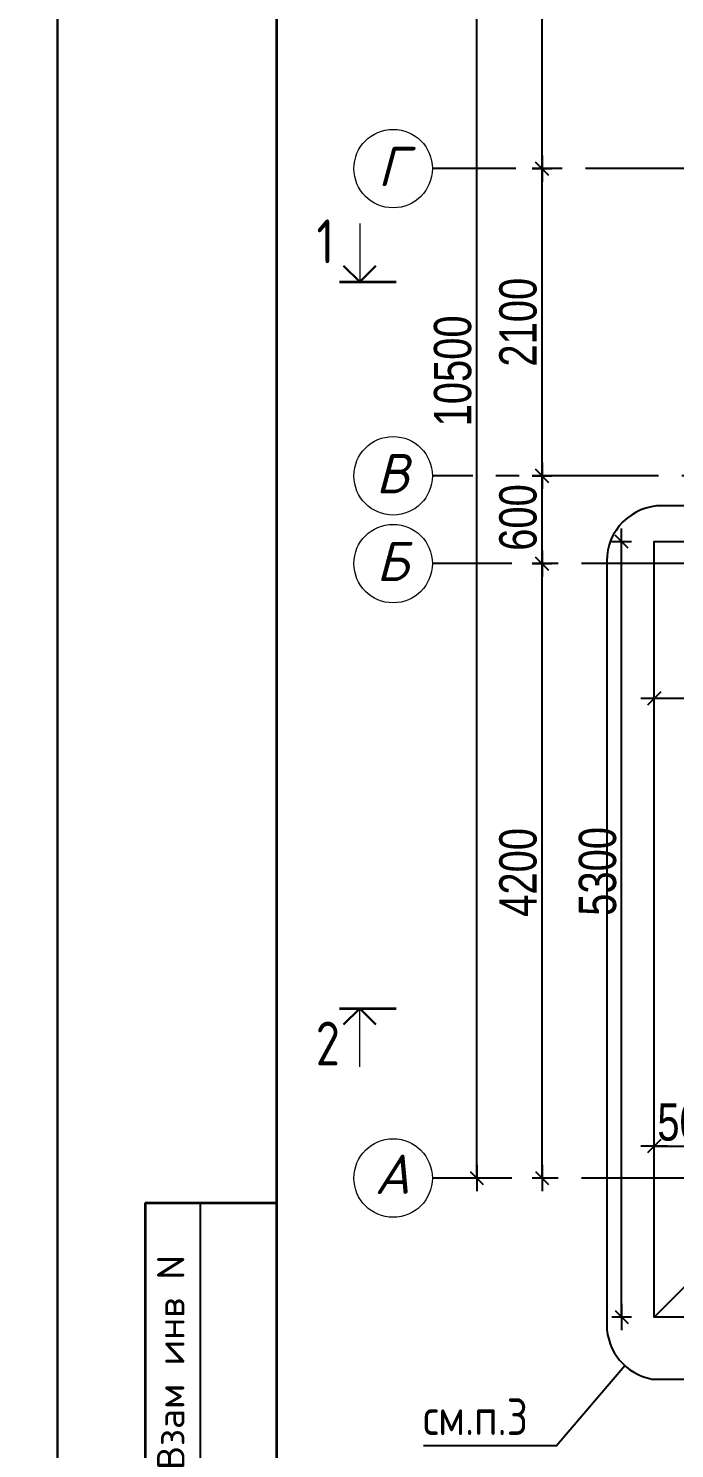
# Model space of a CAD drawing. Extents: x -12289450 to -10763036, y -7834513 to -6150123.
# Drawn here: x -11172718 to -11168298, y -7689466 to -7679759 of the extents above; entities that cross this region are included whole.
import ezdxf

# ---------------------------------------------------------------- set-up
doc = ezdxf.new("R2010")
doc.units = 0
doc.header["$LTSCALE"] = 25
doc.header["$PDMODE"] = 35
doc.linetypes.add('CENTER', pattern=[50.8, 31.75, -6.35, 6.35, -6.35])
doc.layers.get('DefPoints').update_dxf_attribs({"color": 10, "lineweight": 30})
for name, color, linetype in [('001-ПЕРЕГОРОДКИ', 5, 'Continuous'), ('003-ТЕКСТ', 7, 'Continuous'), ('005-РАЗМЕРЫ', 252, 'Continuous'), ('014-ОСИ', 251, 'CENTER'), ('Annotation - Text', 7, 'Continuous'), ('ArchiCAD', 7, 'Continuous'), ('Крыши', 7, 'Continuous'), ('Новое', 51, 'Continuous'), ('Примечания', 7, 'Continuous')]:
    doc.layers.add(name, color=color, linetype=linetype)
for name, color, linetype, lineweight in [('text', 1, 'Continuous', 15), ('Перегор', 4, 'Continuous', 20), ('СТЕНЫ', 5, 'Continuous', 40)]:
    doc.layers.add(name, color=color, linetype=linetype, lineweight=lineweight)
doc.styles.add('gismo', font='isocpeui.ttf')
doc.styles.add('SIMP701', font='simplex701.shx')
doc.styles.get("Standard").update_dxf_attribs({"font": 'arial.ttf'})
doc.styles.add('TXT0', font='txt', dxfattribs={"width": 0.8})
doc.dimstyles.new('РАЗМЕРЫ', dxfattribs={"dimscale": 30, "dimtxt": 8.5, "dimasz": 0.15, "dimexe": 0, "dimexo": 0, "dimgap": 1.2, "dimtad": 1, "dimdec": 0, "dimzin": 0, "dimdsep": 46, "dimtxsty": 'TXT0', "dimblk1": 'A8MITTA', "dimblk2": 'A8MITTA', "dimsah": 1, "dimcen": 2, "dimse1": 1, "dimse2": 1, "dimadec": 0, "dimazin": 0, "dimtp": 6, "dimtm": 6, "dimtfac": 1, "dimtdec": 0, "dimtofl": 0, "dimtmove": 0, "dimatfit": 3, "dimldrblk": 'A8MITTA', "dimfxl": 0, "dimtolj": 1, "dimtzin": 0, "dimarcsym": 0})

# ---------------------------------------------------------------- blocks, each defined once
blk = doc.blocks.new('A8MITTA', base_point=(3180, 3140))
for p, q in [((3170, 3130), (3190, 3150)), ((3180, 3155), (3180, 3125)), ((3160, 3140), (3200, 3140))]:
    blk.add_line(p, q)
blk = doc.blocks.new('*D292')
at = {"layer": '005-РАЗМЕРЫ', "color": 0, "lineweight": -2, "ltscale": 1.2, "transparency": 16777216}
blk.add_line((-11169204.8, -7687612.7), (-11169204.8, -7683421.7), dxfattribs=at)
at = {"layer": 'DefPoints', "color": 0, "ltscale": 1.2, "transparency": 16777216}
for p in [(-11169204.8, -7683417.2), (-11169137.3, -7683417.2), (-11169153.9, -7687617.2)]:
    blk.add_point(p, dxfattribs=at)
at = {"layer": '005-РАЗМЕРЫ', "color": 0, "lineweight": -2, "ltscale": 1.2, "transparency": 16777216, "xscale": 4.5, "yscale": 4.5, "zscale": 4.5}
for p, rotation in [((-11169204.8, -7683417.2), 90), ((-11169204.8, -7687617.2), 270)]:
    blk.add_blockref('A8MITTA', p, dxfattribs=dict(at, rotation=rotation))
at = {"layer": '005-РАЗМЕРЫ', "color": 0, "ltscale": 1.2, "transparency": 16777216, "insert": (-11169368.3, -7685528), "char_height": 255, "attachment_point": 5, "rotation": 90, "style": 'TXT0'}
blk.add_mtext('\\A1;4200', dxfattribs=at)
blk = doc.blocks.new('*D293')
at = {"layer": '005-РАЗМЕРЫ', "color": 0, "lineweight": -2, "ltscale": 1.2, "transparency": 16777216}
blk.add_line((-11169651.8, -7687612.7), (-11169651.8, -7677121.7), dxfattribs=at)
at = {"layer": 'DefPoints', "color": 0, "ltscale": 1.2, "transparency": 16777216}
for p in [(-11169651.8, -7677117.2), (-11169474.7, -7677117.2), (-11169526.9, -7687617.2)]:
    blk.add_point(p, dxfattribs=at)
at = {"layer": '005-РАЗМЕРЫ', "color": 0, "lineweight": -2, "ltscale": 1.2, "transparency": 16777216, "xscale": 4.5, "yscale": 4.5, "zscale": 4.5}
for p, rotation in [((-11169651.8, -7677117.2), 90), ((-11169651.8, -7687617.2), 270)]:
    blk.add_blockref('A8MITTA', p, dxfattribs=dict(at, rotation=rotation))
at = {"layer": '005-РАЗМЕРЫ', "color": 0, "ltscale": 1.2, "transparency": 16777216, "insert": (-11169815.3, -7682100), "char_height": 255, "attachment_point": 5, "rotation": 90, "style": 'TXT0'}
blk.add_mtext('\\A1;10500', dxfattribs=at)
blk = doc.blocks.new('*D294')
at = {"layer": '005-РАЗМЕРЫ', "color": 0, "lineweight": -2, "ltscale": 1.2, "transparency": 16777216}
blk.add_line((-11169204.8, -7683412.7), (-11169204.8, -7682821.7), dxfattribs=at)
at = {"layer": 'DefPoints', "color": 0, "ltscale": 1.2, "transparency": 16777216}
for p in [(-11169391, -7682817.2), (-11169204.8, -7682817.2), (-11169391, -7683417.2)]:
    blk.add_point(p, dxfattribs=at)
at = {"layer": '005-РАЗМЕРЫ', "color": 0, "lineweight": -2, "ltscale": 1.2, "transparency": 16777216, "xscale": 4.5, "yscale": 4.5, "zscale": 4.5}
for p, rotation in [((-11169204.8, -7682817.2), 90), ((-11169204.8, -7683417.2), 270)]:
    blk.add_blockref('A8MITTA', p, dxfattribs=dict(at, rotation=rotation))
at = {"layer": '005-РАЗМЕРЫ', "color": 0, "ltscale": 1.2, "transparency": 16777216, "insert": (-11169368.3, -7683102.2), "char_height": 255, "attachment_point": 5, "rotation": 90, "style": 'TXT0'}
blk.add_mtext('\\A1;600', dxfattribs=at)
blk = doc.blocks.new('*D295')
at = {"layer": '005-РАЗМЕРЫ', "color": 0, "lineweight": -2, "ltscale": 1.2, "transparency": 16777216}
blk.add_line((-11169204.8, -7682812.7), (-11169204.8, -7680721.7), dxfattribs=at)
at = {"layer": 'DefPoints', "color": 0, "ltscale": 1.2, "transparency": 16777216}
for p in [(-11169204.8, -7680717.2), (-11169053.8, -7680717.2), (-11169391, -7682817.2)]:
    blk.add_point(p, dxfattribs=at)
at = {"layer": '005-РАЗМЕРЫ', "color": 0, "lineweight": -2, "ltscale": 1.2, "transparency": 16777216, "xscale": 4.5, "yscale": 4.5, "zscale": 4.5}
for p, rotation in [((-11169204.8, -7680717.2), 90), ((-11169204.8, -7682817.2), 270)]:
    blk.add_blockref('A8MITTA', p, dxfattribs=dict(at, rotation=rotation))
at = {"layer": '005-РАЗМЕРЫ', "color": 0, "ltscale": 1.2, "transparency": 16777216, "insert": (-11169368.3, -7681767.2), "char_height": 255, "attachment_point": 5, "rotation": 90, "style": 'TXT0'}
blk.add_mtext('\\A1;2100', dxfattribs=at)
blk = doc.blocks.new('*D296')
at = {"layer": '005-РАЗМЕРЫ', "color": 0, "lineweight": -2, "ltscale": 1.2, "transparency": 16777216}
blk.add_line((-11169204.8, -7680712.7), (-11169204.8, -7677121.7), dxfattribs=at)
at = {"layer": 'DefPoints', "color": 0, "ltscale": 1.2, "transparency": 16777216}
for p in [(-11169204.8, -7677117.2), (-11169004.7, -7677117.2), (-11169053.8, -7680717.2)]:
    blk.add_point(p, dxfattribs=at)
at = {"layer": '005-РАЗМЕРЫ', "color": 0, "lineweight": -2, "ltscale": 1.2, "transparency": 16777216, "xscale": 4.5, "yscale": 4.5, "zscale": 4.5}
for p, rotation in [((-11169204.8, -7677117.2), 90), ((-11169204.8, -7680717.2), 270)]:
    blk.add_blockref('A8MITTA', p, dxfattribs=dict(at, rotation=rotation))
at = {"layer": '005-РАЗМЕРЫ', "color": 0, "ltscale": 1.2, "transparency": 16777216, "insert": (-11169368.3, -7678917.2), "char_height": 255, "attachment_point": 5, "rotation": 90, "style": 'TXT0'}
blk.add_mtext('\\A1;3600', dxfattribs=at)
blk = doc.blocks.new('*D285')
at = {"layer": '005-РАЗМЕРЫ', "color": 0, "lineweight": -2, "ltscale": 1.2, "transparency": 16777216}
blk.add_line((-11168434.2, -7687399.2), (-11167943.2, -7687399.2), dxfattribs=at)
at = {"layer": 'DefPoints', "color": 0, "ltscale": 1.2, "transparency": 16777216}
for p in [(-11167938.7, -7687399.2), (-11168438.7, -7688067.2), (-11167938.7, -7688067.2)]:
    blk.add_point(p, dxfattribs=at)
at = {"layer": '005-РАЗМЕРЫ', "color": 0, "lineweight": -2, "ltscale": 1.2, "transparency": 16777216, "xscale": 4.5, "yscale": 4.5, "zscale": 4.5, "rotation": 180}
blk.add_blockref('A8MITTA', (-11168438.7, -7687399.2), dxfattribs=at)
at = {"layer": '005-РАЗМЕРЫ', "color": 0, "lineweight": -2, "ltscale": 1.2, "transparency": 16777216, "xscale": 4.5, "yscale": 4.5, "zscale": 4.5}
blk.add_blockref('A8MITTA', (-11167938.7, -7687399.2), dxfattribs=at)
at = {"layer": '005-РАЗМЕРЫ', "color": 0, "ltscale": 1.2, "transparency": 16777216, "insert": (-11168188.7, -7687235.7), "char_height": 255, "attachment_point": 5, "style": 'TXT0'}
blk.add_mtext('\\A1;500', dxfattribs=at)
blk = doc.blocks.new('*D283')
at = {"layer": '005-РАЗМЕРЫ', "color": 0, "lineweight": -2, "ltscale": 1.2, "transparency": 16777216}
blk.add_line((-11167478.4, -7688562.7), (-11167478.4, -7688071.7), dxfattribs=at)
at = {"layer": 'DefPoints', "color": 0, "ltscale": 1.2, "transparency": 16777216}
for p in [(-11168789.9, -7688067.2), (-11167478.4, -7688067.2), (-11168789.9, -7688567.2)]:
    blk.add_point(p, dxfattribs=at)
at = {"layer": '005-РАЗМЕРЫ', "color": 0, "lineweight": -2, "ltscale": 1.2, "transparency": 16777216, "xscale": 4.5, "yscale": 4.5, "zscale": 4.5}
for p, rotation in [((-11167478.4, -7688067.2), 90), ((-11167478.4, -7688567.2), 270)]:
    blk.add_blockref('A8MITTA', p, dxfattribs=dict(at, rotation=rotation))
at = {"layer": '005-РАЗМЕРЫ', "color": 0, "ltscale": 1.2, "transparency": 16777216, "insert": (-11167641.9, -7688317.2), "char_height": 255, "attachment_point": 5, "rotation": 90, "style": 'TXT0'}
blk.add_mtext('\\A1;500', dxfattribs=at)
blk = doc.blocks.new('*D384')
at = {"layer": '005-РАЗМЕРЫ', "color": 0, "lineweight": -2, "ltscale": 1.2, "transparency": 16777216}
blk.add_line((-11166443.2, -7684338.9), (-11168434.2, -7684338.9), dxfattribs=at)
at = {"layer": 'DefPoints', "color": 0, "ltscale": 1.2, "transparency": 16777216}
for p in [(-11168438.7, -7684338.9), (-11168438.7, -7684711.8), (-11166438.7, -7684711.8)]:
    blk.add_point(p, dxfattribs=at)
at = {"layer": '005-РАЗМЕРЫ', "color": 0, "lineweight": -2, "ltscale": 1.2, "transparency": 16777216, "xscale": 4.5, "yscale": 4.5, "zscale": 4.5, "rotation": 180}
blk.add_blockref('A8MITTA', (-11168438.7, -7684338.9), dxfattribs=at)
at = {"layer": '005-РАЗМЕРЫ', "color": 0, "lineweight": -2, "ltscale": 1.2, "transparency": 16777216, "xscale": 4.5, "yscale": 4.5, "zscale": 4.5}
blk.add_blockref('A8MITTA', (-11166438.7, -7684338.9), dxfattribs=at)
at = {"layer": '005-РАЗМЕРЫ', "color": 0, "ltscale": 1.2, "transparency": 16777216, "insert": (-11167765.2, -7684175.4), "char_height": 255, "attachment_point": 5, "style": 'TXT0'}
blk.add_mtext('\\A1;2000', dxfattribs=at)
blk = doc.blocks.new('*D385')
at = {"layer": '005-РАЗМЕРЫ', "color": 0, "lineweight": -2, "ltscale": 1.2, "transparency": 16777216}
blk.add_line((-11168660.7, -7688562.7), (-11168660.7, -7683271.7), dxfattribs=at)
at = {"layer": 'DefPoints', "color": 0, "ltscale": 1.2, "transparency": 16777216}
for p in [(-11168660.7, -7683267.2), (-11168438.7, -7683267.2), (-11168438.7, -7688567.2)]:
    blk.add_point(p, dxfattribs=at)
at = {"layer": '005-РАЗМЕРЫ', "color": 0, "lineweight": -2, "ltscale": 1.2, "transparency": 16777216, "xscale": 4.5, "yscale": 4.5, "zscale": 4.5}
for p, rotation in [((-11168660.7, -7683267.2), 90), ((-11168660.7, -7688567.2), 270)]:
    blk.add_blockref('A8MITTA', p, dxfattribs=dict(at, rotation=rotation))
at = {"layer": '005-РАЗМЕРЫ', "color": 0, "ltscale": 1.2, "transparency": 16777216, "insert": (-11168824.2, -7685521), "char_height": 255, "attachment_point": 5, "rotation": 90, "style": 'TXT0'}
blk.add_mtext('\\A1;5300', dxfattribs=at)

msp = doc.modelspace()

# ---------------------------------------------------------------- linework, layer by layer
at = {"layer": '001-ПЕРЕГОРОДКИ', "lineweight": 18, "ltscale": 100}
for points in [[(-11170451.6, -7681092.8), (-11170451.6, -7681492.2)], [(-11170451.6, -7686856.6), (-11170451.6, -7686457.2)]]:
    msp.add_lwpolyline(points, dxfattribs=at)
at = {"layer": '001-ПЕРЕГОРОДКИ', "lineweight": 35, "ltscale": 100}
for points in [[(-11170589, -7681492.2), (-11170202.5, -7681492.2)], [(-11170589, -7686457.2), (-11170202.5, -7686457.2)]]:
    msp.add_lwpolyline(points, dxfattribs=at)
at = {"layer": '014-ОСИ'}
for points in [[(-11160495.1, -7680717.2), (-11169954.9, -7680717.2)], [(-11154438.7, -7682817.2), (-11169954.9, -7682817.2)], [(-11152901.9, -7683417.2), (-11169954.9, -7683417.2)], [(-11152901.9, -7687617.2), (-11169954.9, -7687617.2)]]:
    msp.add_lwpolyline(points, dxfattribs=at)
at = {"layer": 'Annotation - Text', "color": 0, "lineweight": 20}
for centre in [(-11170223.2, -7680717.2), (-11170223.2, -7682817.2), (-11170223.2, -7683417.2), (-11170223.2, -7687617.2)]:
    msp.add_circle(centre, 268.3, dxfattribs=at)
at = {"layer": 'ArchiCAD', "color": 7, "linetype": 'Continuous', "lineweight": 35}
for q in [(-11171018.8, -7687786.3), (-11171918.8, -7694161.2)]:
    msp.add_line((-11171918.8, -7687786.3), q, dxfattribs=at)
msp.add_lwpolyline([(-11171018.9, -7672636.3), (-11141394, -7672636.3), (-11141394, -7694161.2), (-11171018.9, -7694161.2)], close=True, dxfattribs=at)
msp.add_lwpolyline([(-11171018.9, -7672636.3), (-11141394, -7672636.3), (-11141394, -7694161.2), (-11171018.9, -7694161.2)], close=True, dxfattribs=at)
at = {"layer": 'Крыши', "color": 12, "lineweight": 25}
for points in [[(-11166438.7, -7688567.2), (-11168438.7, -7688567.2), (-11168438.7, -7683267.2), (-11167938.7, -7683267.2)], [(-11166438.7, -7688067.2), (-11166438.7, -7688567.2), (-11168438.7, -7688567.2), (-11168438.7, -7683267.2), (-11167938.7, -7683267.2)], [(-11168438.7, -7688567.2), (-11166438.7, -7686567.2)]]:
    msp.add_lwpolyline(points, dxfattribs=at)
at = {"layer": 'Новое', "color": 7, "linetype": 'Continuous'}
msp.add_line((-11171543.8, -7687786.3), (-11171543.8, -7694161.2), dxfattribs=at)
for points in [[(-11204018.7, -7672261.3), (-11172518.9, -7672261.3), (-11172518.9, -7694536.2), (-11204018.7, -7694536.2)], [(-11204018.7, -7672261.3), (-11172518.9, -7672261.3), (-11172518.9, -7694536.2), (-11204018.7, -7694536.2)], [(-11172518.9, -7672261.3), (-11141019, -7672261.3), (-11141019, -7694536.2), (-11172518.9, -7694536.2)], [(-11172518.9, -7672261.3), (-11141019, -7672261.3), (-11141019, -7694536.2), (-11172518.9, -7694536.2)]]:
    msp.add_lwpolyline(points, close=True, dxfattribs=at)
at = {"layer": 'Перегор', "color": 6, "linetype": 'Continuous', "lineweight": 25, "ltscale": 5}
msp.add_lwpolyline([(-11166104.2, -7688619.9), (-11166104.2, -7683398.5, 0.413301), (-11166482.2, -7683021.6), (-11168384.4, -7683021.6, 0.414214), (-11168762.4, -7683399.6), (-11168762.4, -7688619.9, 0.361262), (-11168453.6, -7688991.5), (-11166482.2, -7688991.5, 0.426315), (-11166104.2, -7688619.9)], format="xyb", close=True, dxfattribs=at)
msp.add_lwpolyline([(-11168638.6, -7688899.7), (-11169105.6, -7689447.5), (-11170015.5, -7689447.5)], dxfattribs=at)
at = {"layer": 'СТЕНЫ', "color": 5, "lineweight": 30}
for points in [[(-11170451.6, -7681492.2), (-11170562.6, -7681381.2)], [(-11170451.6, -7681492.2), (-11170340.6, -7681381.2)], [(-11170451.6, -7686457.2), (-11170562.6, -7686568.2)], [(-11170451.6, -7686457.2), (-11170340.6, -7686568.2)]]:
    msp.add_lwpolyline(points, dxfattribs=at)

# ---------------------------------------------------------------- texts
at = {"layer": '003-ТЕКСТ', "lineweight": 30, "style": 'SIMP701'}
msp.add_text('Взам инв N', height=187.5, rotation=90, dxfattribs=at).set_placement((-11171650.2, -7689612.9))
at = {"layer": 'Annotation - Text', "color": 0, "lineweight": 25, "char_height": 268.3, "attachment_point": 2, "style": 'gismo'}
for s, insert in [('Г', (-11170229.2, -7680568.4)), ('В', (-11170229.2, -7682668.4)), ('Б', (-11170229.2, -7683268.4)), ('A', (-11170229.2, -7687457.2))]:
    msp.add_mtext(s, dxfattribs=dict(at, insert=insert))
at = {"layer": 'text', "color": 7, "lineweight": 25, "style": 'SIMP701', "width": 0.8}
msp.add_text('см.п.3', height=250, dxfattribs=at).set_placement((-11170018.9, -7689373.6))
at = {"layer": 'Примечания', "color": 7, "lineweight": 25, "char_height": 300, "attachment_point": 4}
for s, insert in [('{\\fGOST 2.304 type A|b0|i0|c0|p34;1}', (-11170747, -7681214.9)), ('{\\fGOST 2.304 type A|b0|i0|c0|p34;2}', (-11170752.4, -7686697.6))]:
    msp.add_mtext(s, dxfattribs=dict(at, insert=insert))

# ---------------------------------------------------------------- dimensions: what is measured, and where the dimension line sits
at = {"layer": '005-РАЗМЕРЫ', "ltscale": 1.2}
for base, p1, p2, picture, middle in [((-11169651.8, -7677117.2), (-11169526.9, -7687617.2), (-11169474.7, -7677117.2), '*D293', (-11169651.8, -7682100)), ((-11169204.8, -7682817.2), (-11169391, -7683417.2), (-11169391, -7682817.2), '*D294', (-11169204.8, -7683102.2)), ((-11168660.7, -7683267.2), (-11168438.7, -7688567.2), (-11168438.7, -7683267.2), '*D385', (-11168660.7, -7685521)), ((-11169204.8, -7683417.2), (-11169153.9, -7687617.2), (-11169137.3, -7683417.2), '*D292', (-11169204.8, -7685528)), ((-11167478.4, -7688067.2), (-11168789.9, -7688567.2), (-11168789.9, -7688067.2), '*D283', (-11167478.4, -7688317.2))]:
    dim = msp.add_linear_dim(base=base, p1=p1, p2=p2, angle=90, dimstyle='РАЗМЕРЫ', dxfattribs=at)
    dim.commit()
    dim.dimension.update_dxf_attribs({"geometry": picture, "text_midpoint": middle, "dimtype": 160})
for base, p1, p2, picture, middle in [((-11169204.8, -7677117.2), (-11169053.8, -7680717.2), (-11169004.7, -7677117.2), '*D296', (-11169368.3, -7678917.2)), ((-11169204.8, -7680717.2), (-11169391, -7682817.2), (-11169053.8, -7680717.2), '*D295', (-11169368.3, -7681767.2))]:
    dim = msp.add_linear_dim(base=base, p1=p1, p2=p2, angle=90, dimstyle='РАЗМЕРЫ', dxfattribs=at)
    dim.commit()
    dim.dimension.update_dxf_attribs({"geometry": picture, "text_midpoint": middle})
for base, p1, p2, picture, middle in [((-11168438.7, -7684338.9), (-11166438.7, -7684711.8), (-11168438.7, -7684711.8), '*D384', (-11167765.2, -7684338.9)), ((-11167938.7, -7687399.2), (-11168438.7, -7688067.2), (-11167938.7, -7688067.2), '*D285', (-11168188.7, -7687399.2))]:
    dim = msp.add_linear_dim(base=base, p1=p1, p2=p2, dimstyle='РАЗМЕРЫ', dxfattribs=at)
    dim.commit()
    dim.dimension.update_dxf_attribs({"geometry": picture, "text_midpoint": middle, "dimtype": 160})

doc.saveas('drawing.dxf')
